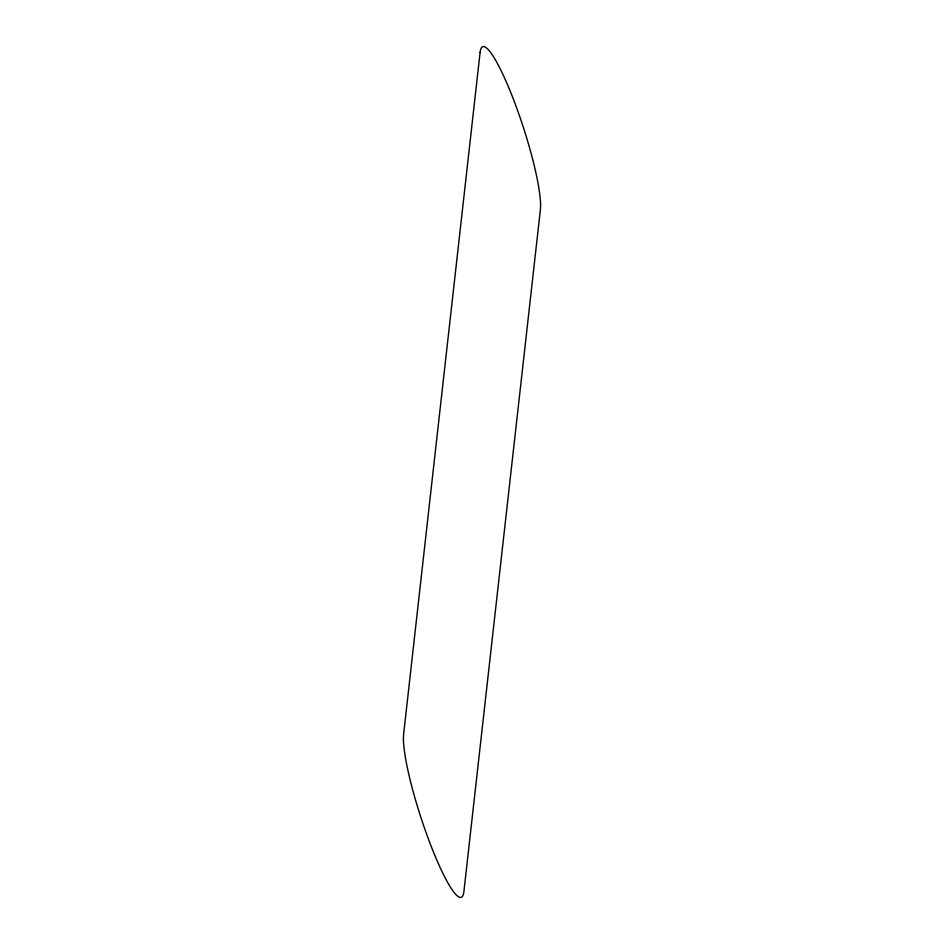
<?xml version="1.0" encoding="UTF-8"?>
<svg xmlns="http://www.w3.org/2000/svg" width="944" height="944" viewBox="0 0 944 944"><rect width="100%" height="100%" fill="white"/><g stroke="black" fill="none" stroke-linecap="round" stroke-linejoin="round"><path stroke-width="1.42" d="M480.083 52.545L403.595 734.456A88.653 13.629 72 0 0 430.275 843.948A88.653 13.629 72 0 0 463.917 891.455L540.405 209.544A88.653 13.629 72 0 0 513.725 100.052A88.653 13.629 72 0 0 480.083 52.545"/></g></svg>
